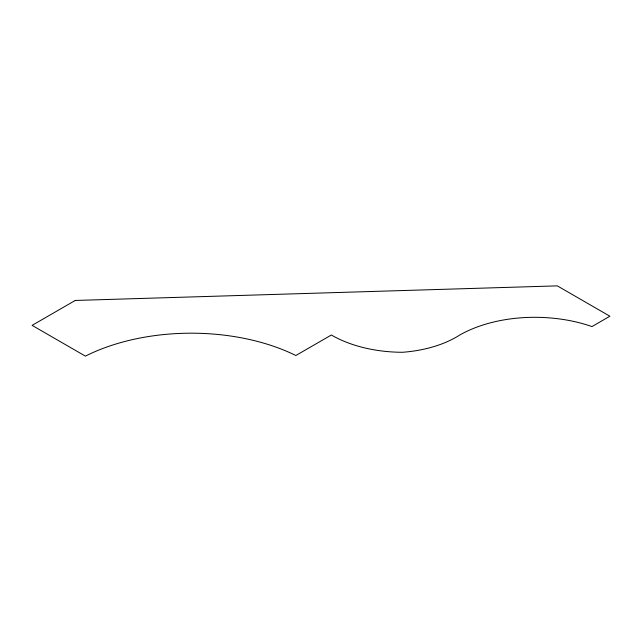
<?xml version="1.0" encoding="UTF-8"?>
<svg xmlns="http://www.w3.org/2000/svg" width="642" height="642" viewBox="0 0 642 642"><rect width="100%" height="100%" fill="white"/><g stroke="black" fill="none" stroke-linecap="round" stroke-linejoin="round"><path stroke-width="0.96" d="M75.242 300.456L32.1 325.366L85.394 356.133A160.877 92.881 0 0 1 295.85 355.507L331.376 334.996A100.682 58.133 0 0 0 402.478 352.281A92.833 53.591 0 0 0 459.897 334.939A106.572 61.528 0 0 1 533.703 317.308A110.4 63.735 0 0 1 591.972 326.577L609.9 316.225L557.32 285.867L75.242 300.456"/></g></svg>
